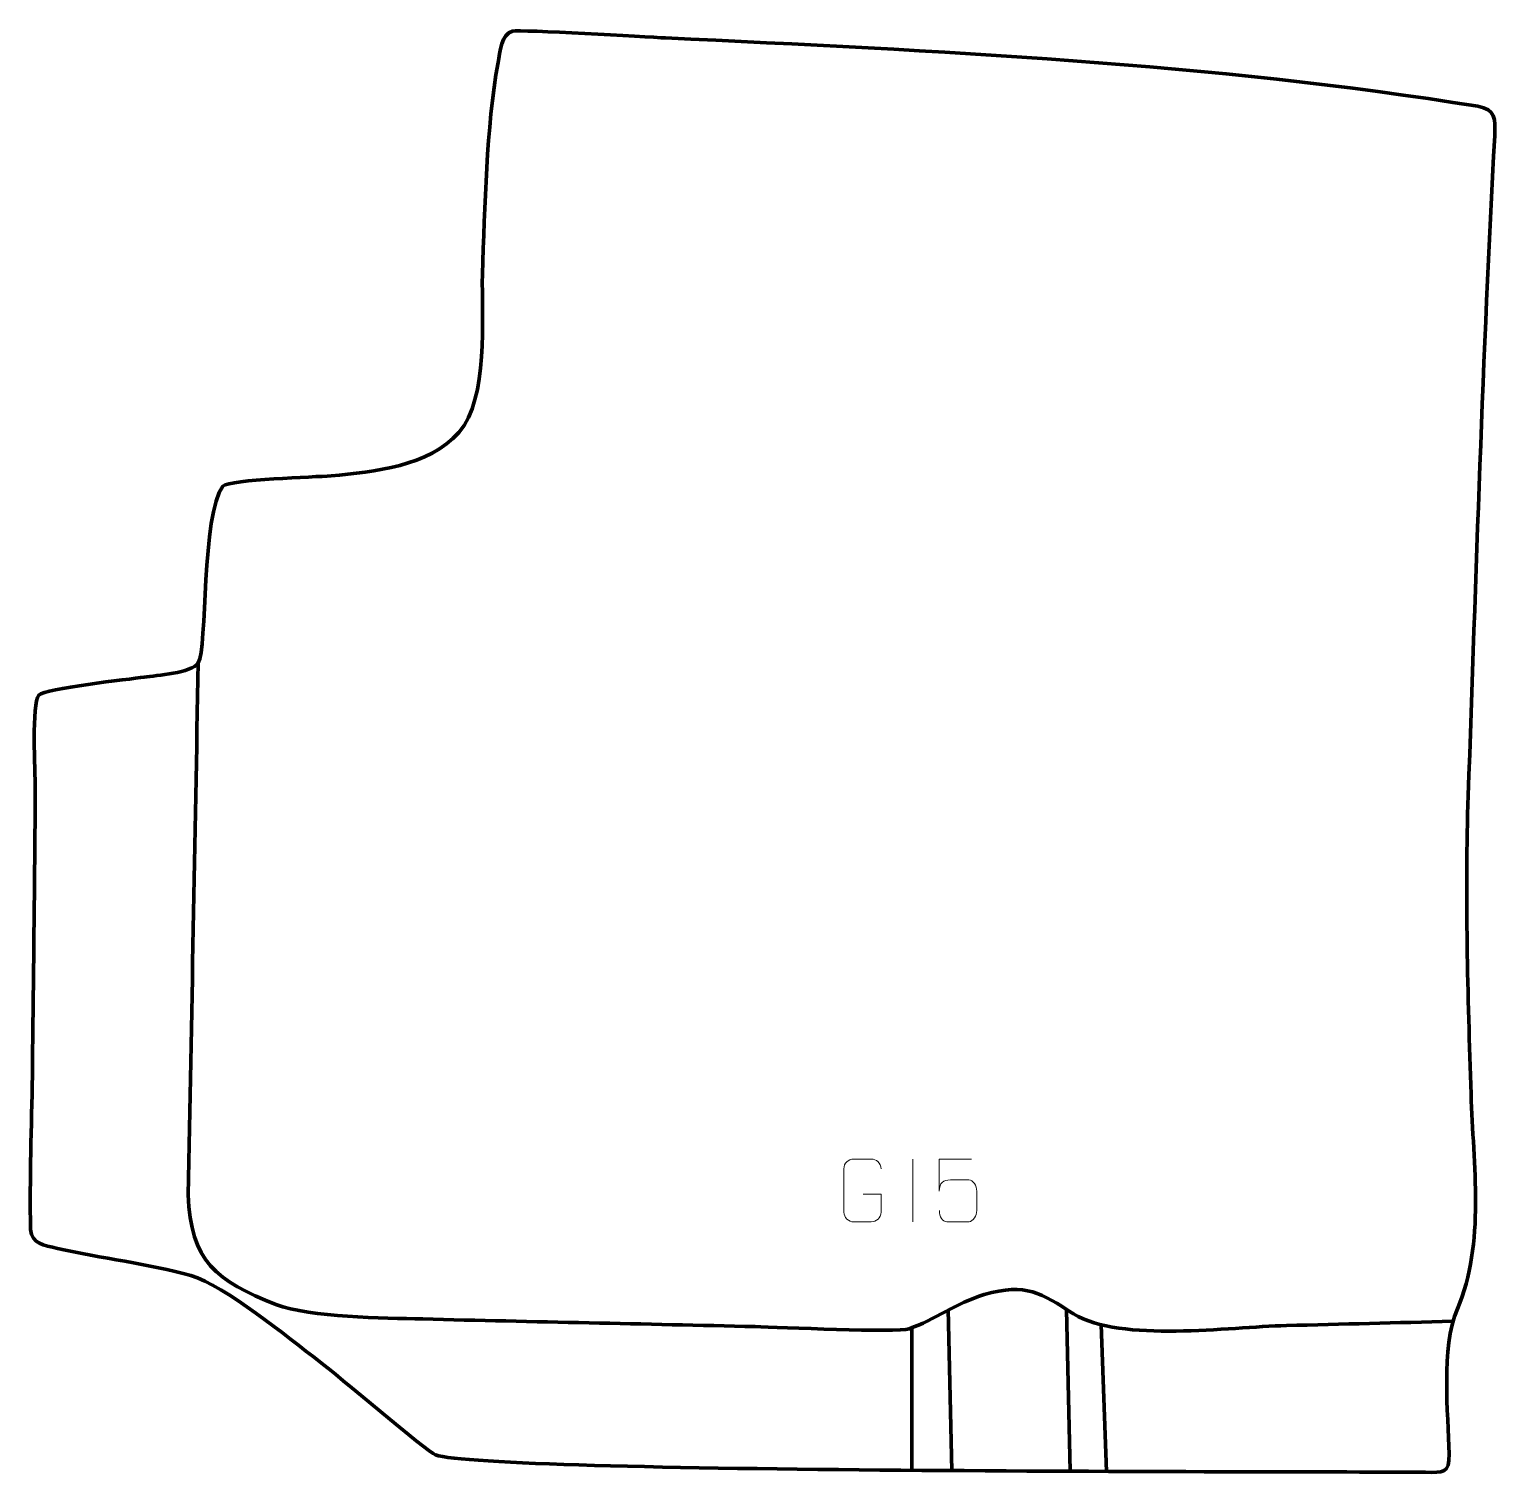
# Model space of a CAD drawing. Header units: millimetres. Extents: x -695 to -112, y 115 to 689.
import ezdxf

# ---------------------------------------------------------------- set-up
doc = ezdxf.new("R2010")
doc.units = ezdxf.units.MM
doc.header["$MEASUREMENT"] = 0
doc.layers.add('layer 1', color=7, linetype='Continuous')
doc.layers.add('layer 2', color=7, linetype='Continuous')

msp = doc.modelspace()

# ---------------------------------------------------------------- linework, layer by layer
at = {"layer": 'layer 1', "color": 142, "lineweight": 158}
msp.add_open_spline([(-627.6772, 437.2255), (-628.9835, 366.726), (-630.2781, 296.2353), (-631.6244, 225.736), (-631.6244, 225.736), (-630.769, 199.2434), (-620.3452, 191.3962), (-596.8304, 182.1208), (-596.8304, 182.1208), (-582.676, 176.8819), (-554.2926, 176.7112), (-538.3823, 176.3105), (-538.3823, 176.3105), (-494.2905, 175.1998), (-450.1852, 174.3495), (-406.0892, 173.2878), (-406.0892, 173.2878), (-396.9182, 173.0347), (-349.5734, 170.8004), (-344.8483, 172.4389), (-344.8483, 172.4389), (-334.7705, 175.9333), (-326.2086, 182.7671), (-314.9958, 185.9967), (-314.9958, 185.9967), (-298.2903, 190.8083), (-292.5509, 186.6299), (-279.4781, 178.3567), (-279.4781, 178.3567), (-260.4724, 166.8407), (-217.9882, 173.1219), (-194.7682, 173.7065), (-194.7682, 173.7065), (-172.7803, 174.2649), (-150.7924, 174.8232), (-128.8045, 175.3816)], degree=3, knots=[0, 0, 0, 0, 0.1, 0.1, 0.1, 0.1, 0.2, 0.2, 0.2, 0.2, 0.3, 0.3, 0.3, 0.3, 0.4, 0.4, 0.4, 0.4, 0.5, 0.5, 0.5, 0.5, 0.6, 0.6, 0.6, 0.6, 0.7, 0.7, 0.7, 0.7, 0.8, 0.8, 0.8, 0.8, 1, 1, 1, 1], dxfattribs=at)
for points in [[(-329.356, 180.0654), (-329.356, 180.0654), (-327.8906, 116.0232), (-327.8906, 116.0232)], [(-282.3129, 180.069), (-282.3129, 180.069), (-280.7896, 115.7629), (-280.7896, 115.7629)], [(-343.7857, 172.9418), (-343.7857, 172.9418), (-343.799, 116.1411), (-343.799, 116.1411)], [(-268.5194, 174.0475), (-268.5194, 174.0475), (-266.3752, 115.7049), (-266.3752, 115.7049)]]:
    msp.add_open_spline(points, degree=3, dxfattribs=at)
at = {"layer": 'layer 2', "color": 242, "lineweight": 158}
msp.add_open_spline([(-118.7266, 658.6192), (-223.8615, 675.682), (-335.3194, 680.8464), (-441.7787, 685.8158), (-441.7787, 685.8158), (-449.6082, 686.1829), (-499.4169, 689.2349), (-502.6505, 688.5102), (-502.6505, 688.5102), (-507.0133, 687.5325), (-507.6503, 680.0246), (-508.4304, 676.0419), (-508.4304, 676.0419), (-513.0928, 649.9598), (-513.5738, 618.6041), (-514.6634, 591.8444), (-514.6634, 591.8444), (-514.9303, 574.4013), (-512.2049, 542.5488), (-523.964, 528.8941), (-523.964, 528.8941), (-536.2416, 515.3829), (-557.5244, 513.235), (-574.7906, 511.6719), (-574.7906, 511.6719), (-581.3747, 511.1358), (-614.7615, 510.2701), (-617.8193, 507.534), (-617.8193, 507.534), (-626.4594, 496.3784), (-623.9469, 442.9244), (-627.6772, 437.2255), (-627.6772, 437.2255), (-630.3421, 433.1545), (-644.307, 432.271), (-649.1631, 431.5669), (-649.1631, 431.5669), (-655.1374, 430.7655), (-688.7851, 427.1072), (-691.1014, 424.4236), (-691.1014, 424.4236), (-693.9478, 421.1259), (-692.5131, 393.9958), (-692.5297, 387.4321), (-692.5297, 387.4321), (-692.6257, 349.3226), (-693.2978, 311.216), (-693.6275, 273.1079), (-693.6275, 273.1079), (-693.8873, 253.0461), (-694.8492, 231.8856), (-694.3166, 211.9562), (-694.3166, 211.9562), (-693.7753, 205.9063), (-689.2119, 205.838), (-683.6638, 204.4107), (-683.6638, 204.4107), (-666.4565, 200.3453), (-647.0988, 198.3224), (-630.5635, 193.5648), (-630.5635, 193.5648), (-617.1624, 189.7092), (-592.3305, 169.1216), (-579.4705, 159.4592), (-579.4705, 159.4592), (-573.0978, 154.671), (-536.3979, 123.3454), (-533.2832, 122.2683), (-533.2832, 122.2683), (-511.6694, 114.7933), (-192.4719, 115.8082), (-139.5596, 115.3396), (-139.5596, 115.3396), (-132.3173, 115.2755), (-130.0092, 114.8165), (-130.1501, 122.6183), (-130.1501, 122.6183), (-130.4425, 138.8031), (-133.4886, 164.7799), (-126.8482, 180.2887), (-126.8482, 180.2887), (-115.6677, 206.4013), (-120.5403, 237.7751), (-121.4116, 265.7258), (-121.4116, 265.7258), (-122.6532, 305.5555), (-123.9116, 344.6823), (-122.5152, 384.5476), (-122.5152, 384.5476), (-119.4466, 472.1528), (-116.7383, 559.3793), (-111.9839, 646.9324), (-111.9839, 646.9324), (-111.6069, 653.8514), (-111.6653, 657.2074), (-118.7266, 658.6192)], degree=3, knots=[0, 0, 0, 0, 0.04, 0.04, 0.04, 0.04, 0.08, 0.08, 0.08, 0.08, 0.12, 0.12, 0.12, 0.12, 0.16, 0.16, 0.16, 0.16, 0.2, 0.2, 0.2, 0.2, 0.24, 0.24, 0.24, 0.24, 0.28, 0.28, 0.28, 0.28, 0.32, 0.32, 0.32, 0.32, 0.36, 0.36, 0.36, 0.36, 0.4, 0.4, 0.4, 0.4, 0.44, 0.44, 0.44, 0.44, 0.48, 0.48, 0.48, 0.48, 0.52, 0.52, 0.52, 0.52, 0.56, 0.56, 0.56, 0.56, 0.6, 0.6, 0.6, 0.6, 0.64, 0.64, 0.64, 0.64, 0.68, 0.68, 0.68, 0.68, 0.72, 0.72, 0.72, 0.72, 0.76, 0.76, 0.76, 0.76, 0.8, 0.8, 0.8, 0.8, 0.84, 0.84, 0.84, 0.84, 0.88, 0.88, 0.88, 0.88, 0.92, 0.92, 0.92, 0.92, 1, 1, 1, 1], dxfattribs=at)
at = {"layer": 'layer 2', "color": 250, "lineweight": 9}
for points in [[(-363.1966, 225.9489), (-363.1966, 225.9489), (-356.0285, 225.9489), (-356.0285, 225.9489), (-356.0285, 225.9489), (-356.0285, 225.9489), (-356.0285, 218.7808), (-356.0285, 218.7808), (-356.0285, 218.7808), (-356.1682, 216.4574), (-357.8454, 214.9778), (-359.9932, 214.967), (-359.9932, 214.967), (-362.325, 214.9674), (-364.657, 214.9674), (-366.9885, 214.967), (-366.9885, 214.967), (-368.9134, 214.8616), (-370.8856, 216.7461), (-370.8744, 218.7634), (-370.8744, 218.7634), (-370.874, 224.5335), (-370.874, 230.3032), (-370.8744, 236.0725), (-370.8744, 236.0725), (-370.8702, 238.2106), (-369.1234, 239.9298), (-366.9711, 239.9164), (-366.9711, 239.9164), (-364.6454, 239.9164), (-362.3193, 239.9164), (-359.9932, 239.9164), (-359.9932, 239.9164), (-358.0465, 239.9518), (-356.0551, 238.4603), (-356.0285, 236.0226)], [(-320.0574, 239.8947), (-320.0574, 239.8947), (-332.9091, 239.8947), (-332.9091, 239.8947), (-332.9091, 239.8947), (-332.9088, 235.6641), (-332.9088, 231.4332), (-332.9091, 227.202), (-332.9091, 227.202), (-332.9094, 230.5121), (-331.2784, 231.5839), (-328.4664, 231.6444), (-328.4664, 231.6444), (-326.0268, 231.6447), (-323.5873, 231.6447), (-321.1481, 231.6444), (-321.1481, 231.6444), (-319.4983, 231.6512), (-318.0234, 229.2707), (-317.9949, 227.202), (-317.9949, 227.202), (-317.9952, 224.6147), (-317.9952, 222.0271), (-317.9949, 219.4394), (-317.9949, 219.4394), (-317.9487, 217.48), (-319.4481, 215.0437), (-321.074, 214.9852), (-321.074, 214.9852), (-323.0305, 214.9855), (-327.9255, 214.9855), (-329.8825, 214.9852), (-329.8825, 214.9852), (-331.728, 214.9764), (-332.8351, 216.9412), (-332.8559, 219.4923)]]:
    msp.add_open_spline(points, degree=3, knots=[0, 0, 0, 0, 0.1, 0.1, 0.1, 0.1, 0.2, 0.2, 0.2, 0.2, 0.3, 0.3, 0.3, 0.3, 0.4, 0.4, 0.4, 0.4, 0.5, 0.5, 0.5, 0.5, 0.6, 0.6, 0.6, 0.6, 0.7, 0.7, 0.7, 0.7, 0.8, 0.8, 0.8, 0.8, 1, 1, 1, 1], dxfattribs=at)
msp.add_open_spline([(-343.4515, 239.927), (-343.4515, 239.927), (-343.4515, 214.9529), (-343.4515, 214.9529)], degree=3, dxfattribs=at)

doc.saveas('drawing.dxf')
